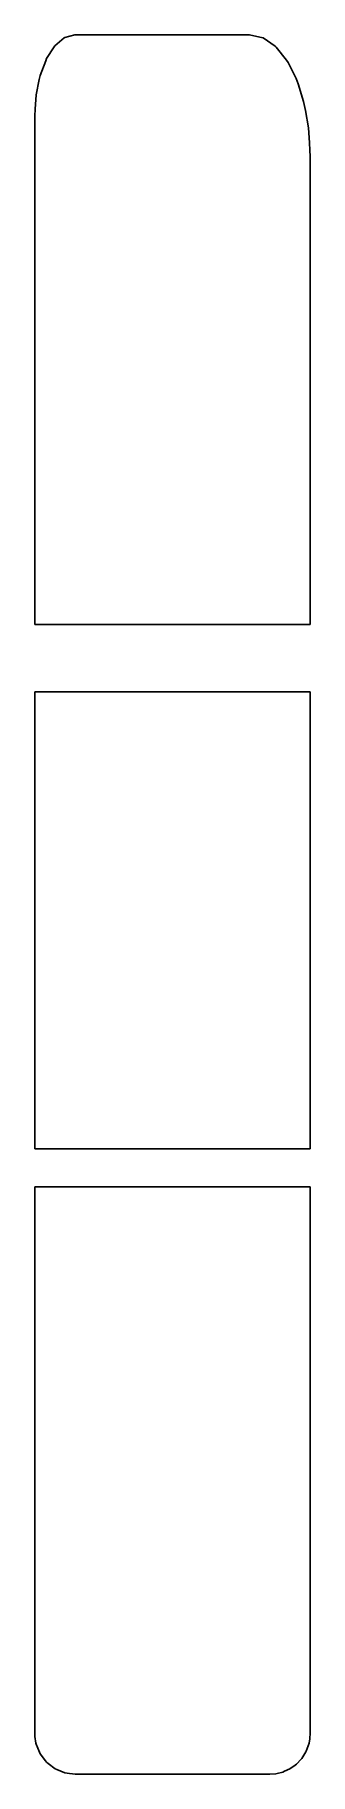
# Model space of a CAD drawing. Header units: metres. Extents: x 2.4 to 16, y -16 to 69.7.
import ezdxf

# ---------------------------------------------------------------- set-up
doc = ezdxf.new("R2010")
doc.units = ezdxf.units.M

msp = doc.modelspace()

# ---------------------------------------------------------------- linework, layer by layer
for p, q in [((3.4, 69.169), (3.861, 69.551)), ((3.861, 69.551), (3.882, 69.569)), ((3.882, 69.569), (4.383, 69.701)), ((4.383, 69.701), (4.4, 69.705)), ((4.4, 69.705), (12.863, 69.705)), ((12.863, 69.705), (13, 69.705)), ((13, 69.705), (13.653, 69.558)), ((13.653, 69.558), (13.672, 69.552)), ((13.672, 69.552), (14.263, 69.14)), ((2.986, 68.534), (3.367, 69.119)), ((3.367, 69.119), (3.4, 69.169)), ((14.263, 69.14), (14.317, 69.095)), ((14.317, 69.095), (14.823, 68.46)), ((2.668, 67.705), (2.943, 68.421)), ((2.943, 68.421), (2.986, 68.534)), ((14.823, 68.46), (14.905, 68.335)), ((14.905, 68.335), (15.301, 67.546)), ((2.468, 66.74), (2.626, 67.503)), ((2.626, 67.503), (2.668, 67.705)), ((15.301, 67.546), (15.4, 67.285)), ((15.4, 67.285), (15.673, 66.421)), ((2.4, 65.705), (2.422, 66.045)), ((2.422, 66.045), (2.468, 66.74)), ((15.673, 66.421), (15.764, 65.977)), ((2.4, 63.758), (2.4, 65.705)), ((15.764, 65.977), (15.914, 65.123)), ((15.914, 65.123), (15.955, 64.387)), ((15.955, 64.387), (15.983, 64.016)), ((2.4, 52.161), (2.4, 63.758)), ((15.983, 64.016), (16, 63.705)), ((16, 63.705), (16, 61.962)), ((16, 61.962), (16, 55.136)), ((16, 61.962), (16, 61.962)), ((16, 55.136), (16, 49.022)), ((2.4, 49.022), (2.4, 52.161)), ((2.4, 48.011), (2.4, 49.022)), ((16, 49.022), (16, 48.011)), ((2.4, 45.988), (2.4, 48.011)), ((16, 48.011), (16, 45.988)), ((2.4, 43.563), (2.4, 45.988)), ((16, 45.988), (16, 40.653)), ((2.4, 40.653), (2.4, 43.563)), ((10.779, 40.653), (2.4, 40.653)), ((16, 40.653), (10.779, 40.653)), ((7.621, 37.328), (2.4, 37.328)), ((2.4, 37.328), (2.4, 34.957)), ((16, 37.328), (7.621, 37.328)), ((16, 31.992), (16, 37.328)), ((2.4, 34.957), (2.4, 31.992)), ((2.4, 31.992), (2.4, 31.037)), ((16, 30.4), (16, 31.992)), ((16, 31.992), (16, 31.992)), ((2.4, 31.037), (2.4, 30.4)), ((2.4, 30.4), (2.4, 26.4)), ((16, 22.438), (16, 30.4)), ((2.4, 26.4), (2.4, 21.74)), ((16, 21.74), (16, 22.438)), ((2.4, 21.74), (2.4, 21.684)), ((2.4, 21.684), (2.4, 21.6)), ((2.4, 21.6), (2.4, 17.829)), ((16, 21.6), (16, 21.74)), ((16, 14.812), (16, 21.6)), ((2.4, 17.829), (2.4, 14.812)), ((2.4, 14.812), (5.339, 14.812)), ((5.339, 14.812), (16, 14.812)), ((2.4, 10.224), (2.4, 12.94)), ((2.4, 12.94), (13.061, 12.94)), ((13.061, 12.94), (16, 12.94)), ((16, 12.94), (16, 9.868)), ((2.4, 9.206), (2.4, 10.224)), ((16, 9.868), (16, 7.339)), ((2.4, 5.671), (2.4, 9.206)), ((16, 7.339), (16, 7.042)), ((16, 7.042), (16, -12.523)), ((2.4, 5.491), (2.4, 5.671)), ((2.4, 2.627), (2.4, 5.491)), ((2.4, 2.455), (2.4, 2.627)), ((2.4, 2.296), (2.4, 2.455)), ((2.4, 2.164), (2.4, 2.296)), ((2.4, -8.693), (2.4, 2.164)), ((2.4, -8.996), (2.4, -8.693)), ((2.4, -9.276), (2.4, -8.996)), ((2.4, -13.983), (2.4, -9.276)), ((16, -12.523), (16, -13.129)), ((16, -13.129), (16, -13.163)), ((16, -13.163), (16, -13.201)), ((16, -13.163), (16, -13.163)), ((16, -13.201), (16, -13.239)), ((16, -13.239), (16, -13.398)), ((16, -13.398), (16, -13.549)), ((16, -13.549), (16, -13.586)), ((16, -13.586), (16, -13.73)), ((2.4, -14), (2.4, -13.983)), ((2.409, -14.144), (2.4, -14)), ((2.462, -14.473), (2.409, -14.144)), ((2.468, -14.518), (2.462, -14.473)), ((2.633, -14.916), (2.468, -14.518)), ((15.943, -14.472), (15.8, -14.864)), ((15.983, -14.252), (15.943, -14.472)), ((15.984, -14.243), (15.983, -14.252)), ((15.986, -14.231), (15.984, -14.243)), ((16, -14), (15.986, -14.231)), ((16, -13.73), (16, -13.766)), ((16, -13.766), (16, -13.795)), ((16, -13.795), (16, -14)), ((2.668, -15), (2.633, -14.916)), ((2.931, -15.342), (2.668, -15)), ((2.986, -15.414), (2.931, -15.342)), ((3.058, -15.469), (2.986, -15.414)), ((15.546, -15.266), (15.316, -15.505)), ((15.582, -15.22), (15.546, -15.266)), ((15.783, -14.905), (15.582, -15.22)), ((15.8, -14.864), (15.783, -14.905)), ((3.401, -15.733), (3.058, -15.469)), ((3.485, -15.767), (3.401, -15.733)), ((3.882, -15.932), (3.485, -15.767)), ((4.123, -15.963), (3.882, -15.932)), ((4.266, -15.987), (4.123, -15.963)), ((4.4, -16), (4.266, -15.987)), ((12.817, -16), (4.4, -16)), ((14, -16), (12.817, -16)), ((14.295, -15.975), (14, -16)), ((14.373, -15.963), (14.295, -15.975)), ((14.64, -15.894), (14.373, -15.963)), ((14.734, -15.855), (14.64, -15.894)), ((14.998, -15.733), (14.734, -15.855)), ((15.258, -15.549), (14.998, -15.733)), ((15.316, -15.505), (15.258, -15.549))]:
    msp.add_line(p, q)

doc.saveas('drawing.dxf')
